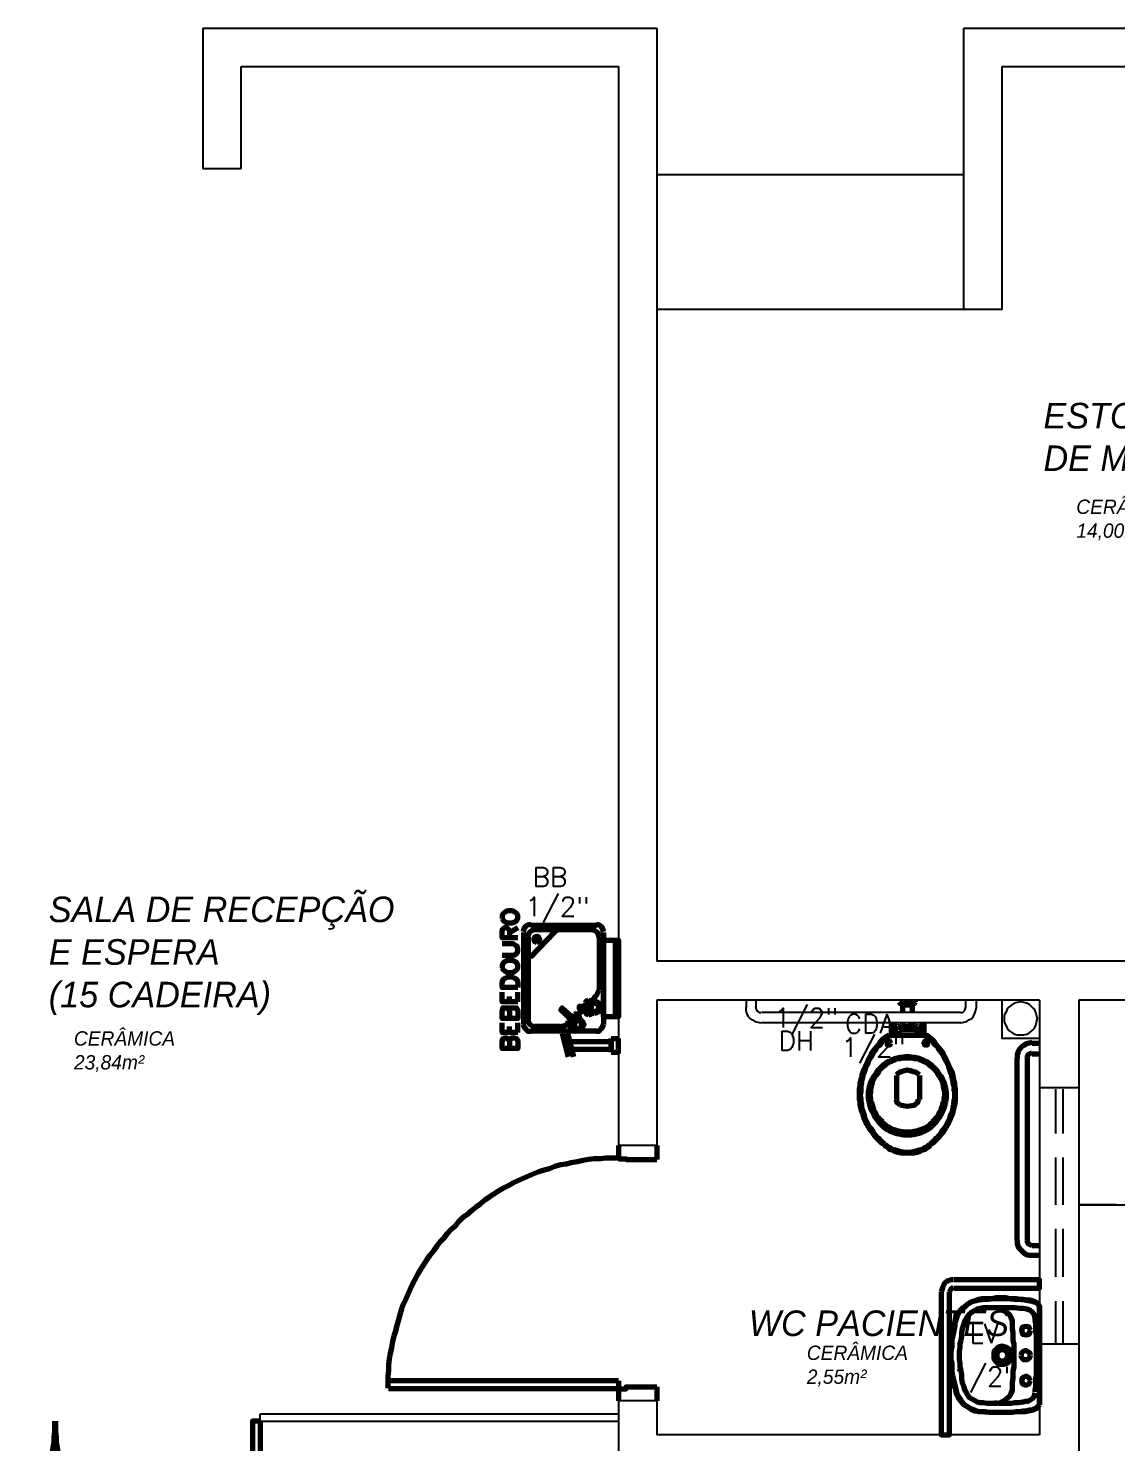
# Model space of a CAD drawing. Header units: millimetres. Extents: x 2273 to 2522, y 1034 to 1187.
# Drawn here: x 2288.58 to 2292.84, y 1111.18 to 1116.72 of the extents above; entities that cross this region are included whole.
import ezdxf

# ---------------------------------------------------------------- set-up
doc = ezdxf.new("R2010")
doc.units = ezdxf.units.MM
doc.linetypes.add('DASHEDX2', pattern=[38.1, 25.4, -12.7])
doc.layers.add('LAYER8', color=8, linetype='Continuous')
doc.layers.add('LAYOUT', color=7, linetype='Continuous', lineweight=100)
doc.layers.add('PAREDES', color=4, linetype='Continuous', lineweight=100)
doc.styles.add('Romans', font='romans.shx')
doc.styles.get("Standard").update_dxf_attribs({"font": 'arial.ttf'})

# ---------------------------------------------------------------- blocks, each defined once
blk = doc.blocks.new('´lo')
at = {"layer": 'PAREDES', "color": 0, "linetype": 'Continuous'}
for points in [[(79.824, 149.3157), (79.8123, 149.3127), (79.8005, 149.3098), (79.7917, 149.3039), (79.7828, 149.298), (79.774, 149.2892), (79.7681, 149.2775), (79.7652, 149.2657), (79.7652, 149.2539)], [(79.824, 149.3127), (79.8534, 149.3127)], [(79.7652, 148.5422), (79.7652, 149.2539)], [(79.824, 149.2745), (79.8152, 149.2716), (79.8093, 149.2686), (79.8064, 149.2627), (79.8034, 149.2539)], [(79.8064, 148.5422), (79.8064, 149.2539)], [(79.824, 149.2716), (79.8534, 149.2716)], [(79.7652, 148.5422), (79.7652, 148.5304), (79.7681, 148.5186), (79.774, 148.5098), (79.7828, 148.501), (79.7917, 148.4922), (79.8005, 148.4863), (79.8123, 148.4833), (79.824, 148.4833)], [(79.8034, 148.5422), (79.8064, 148.5333), (79.8093, 148.5275), (79.8152, 148.5245), (79.824, 148.5216)], [(79.824, 148.5216), (79.8534, 148.5216)], [(79.824, 148.4833), (79.8534, 148.4833)]]:
    blk.add_lwpolyline(points, dxfattribs=at)
blk = doc.blocks.new('fv')
at = {"layer": 'PAREDES', "color": 0, "linetype": 'Continuous'}
for points in [[(77.8623, 149.7775), (77.8505, 149.7745), (77.8417, 149.7686), (77.8358, 149.7598), (77.8328, 149.748)], [(77.8799, 149.7569), (77.8681, 149.7539), (77.8593, 149.748), (77.8534, 149.7392), (77.8505, 149.7275)], [(77.8623, 149.7745), (78.1211, 149.7745)], [(77.8623, 149.651), (77.9564, 149.748)], [(77.8799, 149.7569), (78.1005, 149.7569)], [(77.977, 149.7569), (77.9652, 149.7539), (77.9564, 149.748)], [(78.1299, 149.7275), (78.127, 149.7392), (78.1211, 149.748), (78.1123, 149.7539), (78.1005, 149.7569)], [(78.1475, 149.748), (78.1446, 149.7598), (78.1387, 149.7686), (78.1299, 149.7745), (78.1181, 149.7775)], [(77.8358, 149.3863), (77.8358, 149.7451)], [(77.8534, 149.4069), (77.8534, 149.7275)], [(77.8858, 149.7069), (77.8946, 149.7098), (77.8975, 149.7186), (77.8946, 149.7275), (77.8858, 149.7304), (77.877, 149.7275), (77.874, 149.7186), (77.877, 149.7098), (77.8858, 149.7069)], [(78.1299, 149.7275), (78.1299, 149.5216)], [(78.1475, 149.7451), (78.1475, 149.3863)], [(78.1946, 149.4157), (78.1475, 149.4157), (78.1475, 149.7157), (78.1946, 149.7157), (78.2064, 149.7157), (78.2064, 149.4157), (78.1946, 149.4157), (78.1946, 149.7157)], [(77.8593, 149.6539), (77.8534, 149.6451), (77.8505, 149.6333)], [(78.0887, 149.4804), (78.0799, 149.4775), (78.077, 149.4686)], [(78.077, 149.4686), (78.077, 149.4363)], [(78.1064, 149.4716), (78.0887, 149.4804)], [(78.1123, 149.4304), (78.1211, 149.4333), (78.1299, 149.4363), (78.1328, 149.4451), (78.1358, 149.4539), (78.1328, 149.4627), (78.1299, 149.4686), (78.1211, 149.4745), (78.1123, 149.4745), (78.1034, 149.4745), (78.0975, 149.4686), (78.0917, 149.4627), (78.0917, 149.4539), (78.0917, 149.4451), (78.0975, 149.4363), (78.1034, 149.4333), (78.1123, 149.4304)], [(78.1123, 149.4363), (78.124, 149.4422), (78.1299, 149.4539), (78.124, 149.4657), (78.1123, 149.4686), (78.1005, 149.4657), (78.0975, 149.4539), (78.1005, 149.4422), (78.1123, 149.4363)], [(78.1152, 149.4951), (78.1005, 149.4745)], [(78.1152, 149.4951), (78.1211, 149.501), (78.124, 149.5069), (78.127, 149.5157), (78.1299, 149.5216)], [(78.0181, 149.4069), (77.9799, 149.4422), (77.9858, 149.451), (78.027, 149.4127)], [(78.0328, 149.4216), (78.0093, 149.398)], [(78.0505, 149.4245), (78.0417, 149.4275), (78.0328, 149.4245)], [(78.0475, 149.4245), (78.0711, 149.4451)], [(78.0564, 149.4039), (78.0505, 149.4216)], [(78.077, 149.4451), (78.0534, 149.4451), (78.0534, 149.4569), (78.077, 149.4569)], [(78.077, 149.4363), (78.0799, 149.4275), (78.0887, 149.4245)], [(78.0887, 149.4216), (78.1064, 149.4304)], [(77.8328, 149.3863), (77.8358, 149.3775), (77.8417, 149.3686), (77.8505, 149.3598), (77.8623, 149.3598)], [(77.8505, 149.4069), (77.8534, 149.3951), (77.8593, 149.3863), (77.8681, 149.3804), (77.8799, 149.3775)], [(78.1211, 149.3598), (77.8623, 149.3598)], [(77.977, 149.3775), (77.8799, 149.3775)], [(77.974, 149.3775), (77.9917, 149.3804), (78.0064, 149.3863)], [(78.0093, 149.398), (78.0064, 149.3892), (78.0093, 149.3804)], [(78.0093, 149.3833), (78.027, 149.3745)], [(78.0475, 149.3627), (78.0564, 149.3657), (78.0623, 149.3686), (78.0681, 149.3775), (78.0711, 149.3863), (78.0681, 149.3951), (78.0623, 149.401), (78.0564, 149.4069), (78.0475, 149.4069), (78.0387, 149.4069), (78.0328, 149.401), (78.027, 149.3951), (78.024, 149.3863), (78.027, 149.3775), (78.0328, 149.3686), (78.0387, 149.3657), (78.0475, 149.3627)], [(78.0475, 149.3686), (78.0593, 149.3745), (78.0623, 149.3863), (78.0593, 149.3951), (78.0475, 149.401), (78.0358, 149.3951), (78.0328, 149.3863), (78.0358, 149.3745), (78.0475, 149.3686)], [(78.1181, 149.3598), (78.1299, 149.3598), (78.1387, 149.3686), (78.1446, 149.3775), (78.1475, 149.3863)], [(77.9858, 149.351), (78.0093, 149.2598)], [(77.9946, 149.3186), (78.177, 149.3186), (78.177, 149.2892)], [(78.0064, 149.351), (78.0299, 149.2598)], [(78.177, 149.3304), (78.2064, 149.3304)], [(78.177, 149.2775), (78.2064, 149.2775), (78.2064, 149.3304)], [(78.177, 149.2775), (78.177, 149.3304)], [(78.0005, 149.2892), (78.177, 149.2892)]]:
    blk.add_lwpolyline(points, dxfattribs=at)
blk = doc.blocks.new('TEX')
at = {"layer": 'PAREDES', "color": 0, "linetype": 'Continuous'}
for points in [[(77.7505, 149.801), (77.7534, 149.7951), (77.7593, 149.7892), (77.7652, 149.7863), (77.774, 149.7833), (77.7887, 149.7833), (77.7975, 149.7863), (77.8034, 149.7892), (77.8093, 149.7951), (77.8123, 149.801), (77.8123, 149.8127), (77.8093, 149.8186), (77.8034, 149.8245), (77.7975, 149.8275), (77.7887, 149.8304), (77.774, 149.8304), (77.7652, 149.8275), (77.7593, 149.8245), (77.7534, 149.8186), (77.7505, 149.8127), (77.7505, 149.801)], [(77.8123, 149.7245), (77.7505, 149.7245), (77.7505, 149.751), (77.7534, 149.7598), (77.7534, 149.7598), (77.7593, 149.7657), (77.7681, 149.7657), (77.774, 149.7598), (77.774, 149.7598), (77.7799, 149.751), (77.7799, 149.7245)], [(77.7799, 149.7451), (77.8123, 149.7657)], [(77.7505, 149.6569), (77.7946, 149.6569), (77.8034, 149.6598), (77.8093, 149.6657), (77.8123, 149.6745), (77.8123, 149.6804), (77.8093, 149.6922), (77.8034, 149.6951), (77.7946, 149.701), (77.7505, 149.701)], [(77.7505, 149.6069), (77.7534, 149.601), (77.7593, 149.5951), (77.7652, 149.5922), (77.774, 149.5892), (77.7887, 149.5892), (77.7975, 149.5922), (77.8034, 149.5951), (77.8093, 149.601), (77.8123, 149.6069), (77.8123, 149.6186), (77.8093, 149.6245), (77.8034, 149.6304), (77.7975, 149.6333), (77.7887, 149.6363), (77.774, 149.6363), (77.7652, 149.6333), (77.7593, 149.6304), (77.7534, 149.6245), (77.7505, 149.6186), (77.7505, 149.6069)], [(77.8123, 149.5304), (77.7505, 149.5304), (77.7505, 149.548), (77.7534, 149.5598), (77.7593, 149.5657), (77.7652, 149.5686), (77.774, 149.5716), (77.7887, 149.5716), (77.7975, 149.5686), (77.8034, 149.5657), (77.8093, 149.5598), (77.8123, 149.548), (77.8123, 149.5304)], [(77.8123, 149.4745), (77.7505, 149.4745), (77.7505, 149.5127)], [(77.7799, 149.4745), (77.7799, 149.4951)], [(77.8123, 149.4745), (77.8123, 149.5127)], [(77.7799, 149.4363), (77.7828, 149.4451), (77.7828, 149.451), (77.7887, 149.451), (77.7975, 149.451), (77.8064, 149.451), (77.8093, 149.4451), (77.8123, 149.4363), (77.8123, 149.4098), (77.7505, 149.4098), (77.7505, 149.4363), (77.7534, 149.4451), (77.7534, 149.451), (77.7593, 149.451), (77.7681, 149.451), (77.774, 149.451), (77.774, 149.4451), (77.7799, 149.4363), (77.7799, 149.4098)], [(77.8123, 149.3539), (77.7505, 149.3539), (77.7505, 149.3922)], [(77.7799, 149.3539), (77.7799, 149.3775)], [(77.8123, 149.3539), (77.8123, 149.3922)], [(77.7799, 149.3186), (77.7828, 149.3275), (77.7828, 149.3304), (77.7887, 149.3333), (77.7975, 149.3333), (77.8064, 149.3304), (77.8093, 149.3275), (77.8123, 149.3186), (77.8123, 149.2922), (77.7505, 149.2922), (77.7505, 149.3186), (77.7534, 149.3275), (77.7534, 149.3304), (77.7593, 149.3333), (77.7681, 149.3333), (77.774, 149.3304), (77.774, 149.3275), (77.7799, 149.3186), (77.7799, 149.2922)]]:
    blk.add_lwpolyline(points, dxfattribs=at)
blk = doc.blocks.new('OUI')
at = {"layer": 'PAREDES', "color": 0, "linetype": 'Continuous'}
for points in [[(79.5152, 148.3863), (79.5064, 148.3863), (79.4975, 148.3833), (79.4887, 148.3804), (79.4828, 148.3745), (79.477, 148.3657), (79.474, 148.3569), (79.4711, 148.348), (79.4681, 148.3392)], [(79.5181, 148.3539), (79.8534, 148.3539), (79.8534, 148.3863), (79.5181, 148.3863)], [(79.4681, 148.3392), (79.4681, 147.7804), (79.5005, 147.7804), (79.5005, 148.3392)], [(79.5152, 148.3569), (79.5064, 148.351), (79.5005, 148.3392)], [(79.8534, 147.898), (79.8534, 148.2833), (79.8446, 148.2951), (79.8299, 148.301), (79.7946, 148.3069), (79.7681, 148.3098), (79.7534, 148.3098), (79.724, 148.3127), (79.6917, 148.3127), (79.674, 148.3127), (79.6534, 148.3098), (79.6417, 148.3098), (79.6152, 148.3069), (79.6152, 148.3069), (79.5887, 148.301), (79.5887, 148.301), (79.5681, 148.2892), (79.5564, 148.2775), (79.5387, 148.2598), (79.5299, 148.2422), (79.5211, 148.2186), (79.5211, 148.2069), (79.5152, 148.1745), (79.5093, 148.1539), (79.5064, 148.1186), (79.5064, 148.0892), (79.5064, 148.0569), (79.5123, 148.0098), (79.5211, 147.9745), (79.5299, 147.9392), (79.5446, 147.9157), (79.5623, 147.8951), (79.5828, 147.8833), (79.6064, 147.8745), (79.6152, 147.8716), (79.6593, 147.8686), (79.6799, 147.8686), (79.7034, 147.8686), (79.7358, 147.8686), (79.7681, 147.8716), (79.7975, 147.8716), (79.8299, 147.8775), (79.8446, 147.8863), (79.8534, 147.898)], [(79.6152, 148.3098), (79.6064, 148.3069), (79.5975, 148.3039), (79.5887, 148.301), (79.5828, 148.298), (79.5681, 148.2892), (79.5534, 148.2775), (79.5417, 148.2657), (79.5328, 148.251), (79.5299, 148.2451), (79.527, 148.2363), (79.524, 148.2275), (79.5211, 148.2186)], [(79.8299, 148.3039), (79.8152, 148.3069), (79.8034, 148.3069), (79.7887, 148.3098), (79.774, 148.3098), (79.7623, 148.3127), (79.7475, 148.3127), (79.7358, 148.3127), (79.7211, 148.3157), (79.7093, 148.3157), (79.6946, 148.3157), (79.6828, 148.3157), (79.6681, 148.3127), (79.6564, 148.3127), (79.6417, 148.3127), (79.627, 148.3127), (79.6152, 148.3098)], [(79.6211, 148.2745), (79.6093, 148.2716), (79.5975, 148.2657), (79.5887, 148.2598), (79.577, 148.251), (79.5711, 148.2451), (79.5652, 148.2333), (79.5593, 148.2245), (79.5564, 148.2127)], [(79.677, 148.2775), (79.6623, 148.2775), (79.6475, 148.2775), (79.6328, 148.2775), (79.6211, 148.2745)], [(79.8034, 148.2716), (79.7887, 148.2745), (79.774, 148.2745), (79.7564, 148.2775), (79.7417, 148.2775), (79.727, 148.2775), (79.7093, 148.2775), (79.6946, 148.2775), (79.677, 148.2775)], [(79.724, 148.2627), (79.7123, 148.2686), (79.7005, 148.2745), (79.6887, 148.2775), (79.677, 148.2775)], [(79.7475, 148.2098), (79.7475, 148.2245), (79.7417, 148.2392), (79.7358, 148.251), (79.724, 148.2598)], [(79.8358, 148.2363), (79.8328, 148.248), (79.824, 148.2598), (79.8152, 148.2686), (79.8034, 148.2716)], [(79.8534, 148.2833), (79.8475, 148.2922), (79.8417, 148.298), (79.8358, 148.301), (79.827, 148.3039)], [(79.8534, 148.2833), (79.8534, 148.0892), (79.8534, 147.898)], [(79.5211, 148.2186), (79.5181, 148.2039), (79.5152, 148.1892), (79.5123, 148.1716), (79.5093, 148.1569), (79.5093, 148.1392), (79.5093, 148.1245), (79.5064, 148.1069), (79.5064, 148.0922)], [(79.5564, 148.2127), (79.5505, 148.1951), (79.5475, 148.1804), (79.5475, 148.1657), (79.5446, 148.151), (79.5417, 148.1363), (79.5417, 148.1216), (79.5387, 148.1069), (79.5387, 148.0892)], [(79.7534, 148.0892), (79.7534, 148.1039), (79.7534, 148.1186), (79.7534, 148.1333), (79.7505, 148.151), (79.7505, 148.1657), (79.7505, 148.1804), (79.7475, 148.1951), (79.7475, 148.2098)], [(79.8181, 148.1892), (79.8123, 148.201), (79.8005, 148.2039), (79.7858, 148.201), (79.7828, 148.1892), (79.7858, 148.1745), (79.8005, 148.1716), (79.8123, 148.1745), (79.8181, 148.1892)], [(79.8417, 148.0922), (79.8417, 148.101), (79.8417, 148.1098), (79.8417, 148.1186), (79.8417, 148.1275), (79.8417, 148.1363), (79.8417, 148.1451), (79.8417, 148.1539), (79.8417, 148.1627), (79.8417, 148.1716), (79.8387, 148.1833), (79.8387, 148.1922), (79.8387, 148.201), (79.8387, 148.2098), (79.8387, 148.2186), (79.8358, 148.2275), (79.8358, 148.2363)], [(79.5064, 148.0922), (79.5064, 148.0745), (79.5093, 148.0598), (79.5093, 148.0422), (79.5093, 148.0275), (79.5123, 148.0098), (79.5152, 147.9951), (79.5181, 147.9775), (79.5211, 147.9627)], [(79.5387, 148.0892), (79.5387, 148.0745), (79.5417, 148.0598), (79.5417, 148.0451), (79.5446, 148.0304), (79.5475, 148.0157), (79.5475, 147.998), (79.5505, 147.9833), (79.5564, 147.9686)], [(79.7417, 148.0922), (79.7417, 148.101), (79.7387, 148.1098), (79.7328, 148.1157), (79.724, 148.1216), (79.7152, 148.1245), (79.7064, 148.1275), (79.6975, 148.1245), (79.6887, 148.1216), (79.6828, 148.1157), (79.677, 148.1098), (79.674, 148.101), (79.674, 148.0922)], [(79.674, 148.0922), (79.674, 148.0833), (79.677, 148.0745), (79.6828, 148.0657), (79.6887, 148.0598), (79.6975, 148.0569), (79.7064, 148.0569), (79.7152, 148.0569), (79.724, 148.0598), (79.7328, 148.0657), (79.7387, 148.0745), (79.7417, 148.0833), (79.7417, 148.0922)], [(79.7299, 148.0922), (79.727, 148.101), (79.724, 148.1069), (79.7152, 148.1127), (79.7064, 148.1127), (79.6975, 148.1127), (79.6917, 148.1069), (79.6858, 148.101), (79.6858, 148.0922)], [(79.6858, 148.0922), (79.6858, 148.0833), (79.6917, 148.0745), (79.6975, 148.0716), (79.7064, 148.0686), (79.7152, 148.0716), (79.724, 148.0745), (79.727, 148.0833), (79.7299, 148.0922)], [(79.7475, 147.9716), (79.7475, 147.9863), (79.7505, 148.001), (79.7505, 148.0157), (79.7505, 148.0304), (79.7534, 148.0451), (79.7534, 148.0598), (79.7534, 148.0775), (79.7534, 148.0922)], [(79.8181, 148.0922), (79.8152, 148.101), (79.8064, 148.1069), (79.7975, 148.1098), (79.7887, 148.1069), (79.7828, 148.101), (79.7799, 148.0922)], [(79.7799, 148.0922), (79.7828, 148.0833), (79.7887, 148.0745), (79.7975, 148.0745), (79.8064, 148.0745), (79.8152, 148.0833), (79.8181, 148.0922)], [(79.8358, 147.948), (79.8358, 147.9569), (79.8387, 147.9657), (79.8387, 147.9745), (79.8387, 147.9833), (79.8387, 147.9922), (79.8387, 148.001), (79.8417, 148.0098), (79.8417, 148.0186), (79.8417, 148.0275), (79.8417, 148.0363), (79.8417, 148.0451), (79.8417, 148.0539), (79.8417, 148.0657), (79.8417, 148.0745), (79.8417, 148.0833), (79.8417, 148.0922)], [(79.8181, 147.9922), (79.8123, 148.0039), (79.8005, 148.0098), (79.7858, 148.0039), (79.7828, 147.9922), (79.7858, 147.9804), (79.8005, 147.9745), (79.8123, 147.9804), (79.8181, 147.9922)], [(79.5211, 147.9598), (79.524, 147.9539), (79.527, 147.9451), (79.5299, 147.9363), (79.5328, 147.9275), (79.5417, 147.9157), (79.5534, 147.901), (79.5681, 147.8922), (79.5828, 147.8833), (79.5887, 147.8775), (79.5975, 147.8745), (79.6064, 147.8745), (79.6152, 147.8716)], [(79.5564, 147.9686), (79.5593, 147.9569), (79.5652, 147.948), (79.5711, 147.9363), (79.577, 147.9275), (79.5887, 147.9216), (79.5975, 147.9157), (79.6093, 147.9098), (79.6211, 147.9069)], [(79.674, 147.9039), (79.6887, 147.9039), (79.7005, 147.9069), (79.7123, 147.9127), (79.724, 147.9216)], [(79.724, 147.9216), (79.7358, 147.9304), (79.7417, 147.9422), (79.7475, 147.9569), (79.7475, 147.9716)], [(79.8034, 147.9098), (79.8152, 147.9157), (79.824, 147.9216), (79.8328, 147.9333), (79.8358, 147.9451)], [(79.6152, 147.8716), (79.627, 147.8716), (79.6417, 147.8716), (79.6564, 147.8686), (79.6681, 147.8686), (79.6828, 147.8686), (79.6946, 147.8686), (79.7093, 147.8686), (79.7211, 147.8686), (79.7358, 147.8686), (79.7475, 147.8686), (79.7623, 147.8716), (79.774, 147.8716), (79.7887, 147.8745), (79.8034, 147.8745), (79.8152, 147.8775), (79.8299, 147.8775)], [(79.6181, 147.9069), (79.6328, 147.9069), (79.6475, 147.9039), (79.6623, 147.9039), (79.677, 147.9039)], [(79.677, 147.9069), (79.6946, 147.9039), (79.7093, 147.9039), (79.724, 147.9039), (79.7417, 147.9039), (79.7564, 147.9069), (79.7711, 147.9069), (79.7887, 147.9098), (79.8034, 147.9127)], [(79.827, 147.8804), (79.8358, 147.8833), (79.8417, 147.8863), (79.8475, 147.8922), (79.8534, 147.898)]]:
    blk.add_lwpolyline(points, dxfattribs=at)
blk = doc.blocks.new('PROT')
at = {"layer": 'PAREDES', "color": 0, "linetype": 'Continuous'}
for points in [[(75.2005, 147.0333), (75.2211, 147.0333), (75.2417, 147.0333), (75.2623, 147.0363), (75.2828, 147.0392), (75.3034, 147.0392), (75.324, 147.0422), (75.3417, 147.0451), (75.3623, 147.051), (75.3828, 147.0539), (75.4005, 147.0598), (75.4211, 147.0627), (75.4387, 147.0686), (75.4564, 147.0745), (75.477, 147.0833), (75.4946, 147.0892), (75.5123, 147.0951), (75.5299, 147.1039), (75.5475, 147.1127), (75.5652, 147.1216), (75.5828, 147.1304), (75.6005, 147.1392), (75.6152, 147.148), (75.6328, 147.1598), (75.6475, 147.1716), (75.6652, 147.1804), (75.6799, 147.1922), (75.6946, 147.2039), (75.7093, 147.2157), (75.724, 147.2275), (75.7387, 147.2422), (75.7534, 147.2539), (75.7652, 147.2686), (75.7799, 147.2804), (75.7917, 147.2951), (75.8064, 147.3098), (75.8181, 147.3245), (75.8299, 147.3392), (75.8417, 147.3539), (75.8534, 147.3716), (75.8652, 147.3863), (75.874, 147.401), (75.8858, 147.4186), (75.8946, 147.4363), (75.9034, 147.451), (75.9123, 147.4686), (75.9211, 147.4863), (75.9299, 147.5039), (75.9387, 147.5216), (75.9446, 147.5392), (75.9534, 147.5569), (75.9593, 147.5775), (75.9652, 147.5951), (75.9711, 147.6157), (75.977, 147.6333), (75.9799, 147.6539), (75.9858, 147.6716), (75.9887, 147.6922), (75.9917, 147.7127), (75.9946, 147.7304), (75.9975, 147.751), (75.9975, 147.7716), (76.0005, 147.7922), (76.0005, 147.8127), (76.0005, 147.8333)], [(75.2034, 147.0304), (75.2034, 147.8333), (75.2328, 147.8333), (75.2328, 147.0304)], [(76.0034, 147.8333), (76.0034, 147.8127), (76.0034, 147.7922), (76.0064, 147.7716), (76.0064, 147.751), (76.0093, 147.7304), (76.0123, 147.7127), (76.0152, 147.6922), (76.0181, 147.6716), (76.024, 147.6539), (76.027, 147.6333), (76.0328, 147.6157), (76.0387, 147.5951), (76.0446, 147.5775), (76.0505, 147.5569), (76.0593, 147.5392), (76.0652, 147.5216), (76.074, 147.5039), (76.0828, 147.4863), (76.0917, 147.4686), (76.1005, 147.451), (76.1093, 147.4363), (76.1181, 147.4186), (76.1299, 147.401), (76.1387, 147.3863), (76.1505, 147.3716), (76.1623, 147.3539), (76.174, 147.3392), (76.1858, 147.3245), (76.1975, 147.3098), (76.2093, 147.2951), (76.224, 147.2804), (76.2358, 147.2686), (76.2505, 147.2539), (76.2652, 147.2422), (76.2799, 147.2275), (76.2946, 147.2157), (76.3093, 147.2039), (76.324, 147.1922), (76.3387, 147.1804), (76.3564, 147.1716), (76.3711, 147.1598), (76.3887, 147.148), (76.4034, 147.1392), (76.4211, 147.1304), (76.4387, 147.1216), (76.4564, 147.1127), (76.474, 147.1039), (76.4917, 147.0951), (76.5093, 147.0892), (76.527, 147.0833), (76.5446, 147.0745), (76.5652, 147.0686), (76.5828, 147.0627), (76.6034, 147.0598), (76.6211, 147.0539), (76.6417, 147.051), (76.6593, 147.0451), (76.6799, 147.0422), (76.7005, 147.0392), (76.7211, 147.0392), (76.7417, 147.0363), (76.7623, 147.0333), (76.7828, 147.0333), (76.8034, 147.0333)], [(76.8034, 147.8333), (76.774, 147.8333), (76.774, 147.0304)], [(76.8034, 147.8333), (76.8034, 147.0304)]]:
    blk.add_lwpolyline(points, dxfattribs=at)
blk = doc.blocks.new('JKY')
at = {"layer": 'LAYOUT', "linetype": 'ByBlock'}
for p, q in [((78.2064, 148.9127), (78.2064, 148.8598)), ((78.3564, 148.9127), (78.3564, 148.8569)), ((78.2064, 147.9598), (78.2064, 147.9127)), ((78.3564, 147.9686), (78.3564, 147.9127))]:
    blk.add_line(p, q, dxfattribs=at)
at = {"layer": 'PAREDES', "color": 0, "linetype": 'Continuous'}
for points in [[(78.2064, 148.8627), (78.1799, 148.8627), (78.1564, 148.8627), (78.1358, 148.8598), (78.1123, 148.8598), (78.0887, 148.8569), (78.0681, 148.8539), (78.0446, 148.848), (78.0211, 148.8451), (78.0005, 148.8392), (77.9799, 148.8363), (77.9564, 148.8304), (77.9358, 148.8216), (77.9152, 148.8157), (77.8946, 148.8098), (77.874, 148.801), (77.8534, 148.7922), (77.8328, 148.7833), (77.8123, 148.7745), (77.7946, 148.7657), (77.774, 148.7539), (77.7564, 148.7451), (77.7358, 148.7333), (77.7181, 148.7216), (77.7005, 148.7098), (77.6828, 148.698), (77.6652, 148.6833), (77.6475, 148.6716), (77.6299, 148.6569), (77.6152, 148.6422), (77.5975, 148.6304), (77.5828, 148.6157), (77.5681, 148.598), (77.5505, 148.5833), (77.5358, 148.5686), (77.524, 148.551), (77.5093, 148.5363), (77.4946, 148.5186), (77.4828, 148.501), (77.4681, 148.4833), (77.4564, 148.4657), (77.4446, 148.448), (77.4328, 148.4304), (77.4211, 148.4098), (77.4123, 148.3922), (77.4005, 148.3716), (77.3917, 148.3539), (77.3828, 148.3333), (77.374, 148.3127), (77.3652, 148.2922), (77.3564, 148.2716), (77.3505, 148.251), (77.3446, 148.2304), (77.3387, 148.2098), (77.3328, 148.1863), (77.327, 148.1657), (77.3211, 148.1451), (77.3181, 148.1216), (77.3123, 148.098), (77.3093, 148.0775), (77.3064, 148.0539), (77.3064, 148.0304), (77.3034, 148.0098), (77.3034, 147.9863), (77.3034, 147.9627)], [(78.2064, 148.8598), (78.2358, 148.8598), (78.2358, 148.8569), (78.3564, 148.8569)], [(78.2064, 147.9922), (77.3064, 147.9922)], [(78.2064, 147.9922), (78.2064, 147.9598), (78.2358, 147.9598), (78.2358, 147.9686), (78.3564, 147.9686)], [(78.2064, 147.9598), (77.3064, 147.9598)]]:
    blk.add_lwpolyline(points, dxfattribs=at)
blk = doc.blocks.new('UY')
at = {"layer": 'PAREDES', "color": 0, "linetype": 'Continuous'}
for points in [[(154.9128, 262.7892), (154.9157, 262.7833), (154.9245, 262.7803)], [(154.9157, 262.7892), (154.9775, 262.7892)], [(154.9245, 262.7774), (154.9687, 262.7774)], [(154.9275, 262.748), (154.9275, 262.7774)], [(154.9657, 262.748), (154.9657, 262.7774)], [(154.9687, 262.7803), (154.9745, 262.7833), (154.9775, 262.7892)], [(154.9775, 262.7892), (154.9775, 262.795)], [(154.8716, 262.6568), (154.8775, 262.6568), (154.8834, 262.6568), (154.8834, 262.7068)], [(154.8951, 262.7068), (154.8922, 262.7009)], [(154.8951, 262.6568), (154.8951, 262.7009)], [(154.9157, 262.695), (154.9098, 262.6921)], [(154.9098, 262.6921), (154.9098, 262.6892)], [(154.9157, 262.6921), (154.9481, 262.6921)], [(154.9275, 262.6921), (154.9275, 262.7068)], [(154.9775, 262.6921), (154.9481, 262.6921)], [(154.9657, 262.6921), (154.9657, 262.7068)], [(154.9834, 262.6921), (154.9775, 262.695)], [(154.9804, 262.6892), (154.9804, 262.6921)], [(154.9981, 262.7009), (154.9981, 262.6568)], [(155.0098, 262.7068), (155.0098, 262.6568), (155.0157, 262.6568), (155.0216, 262.6568)], [(154.8628, 262.6539), (154.8569, 262.648), (154.8481, 262.6421), (154.8422, 262.6362), (154.8363, 262.6274), (154.8304, 262.6215), (154.8245, 262.6127), (154.8187, 262.6068), (154.8128, 262.598)], [(154.8716, 262.6568), (154.8628, 262.648), (154.8569, 262.6421), (154.8481, 262.6362), (154.8422, 262.6274), (154.8363, 262.6186), (154.8275, 262.6127), (154.8216, 262.6039), (154.8157, 262.595)], [(154.8716, 262.6568), (154.8628, 262.6539)], [(154.8804, 262.6274), (154.8775, 262.6333), (154.8716, 262.6362), (154.8657, 262.6333), (154.8657, 262.6274), (154.8657, 262.6215), (154.8716, 262.6215), (154.8775, 262.6215), (154.8804, 262.6274)], [(154.8745, 262.6597), (154.8716, 262.6568)], [(155.0098, 262.6568), (154.9481, 262.6568), (154.8834, 262.6568)], [(154.904, 262.6597), (154.9069, 262.6597), (154.9098, 262.6656)], [(154.9069, 262.6892), (154.9069, 262.6803)], [(154.9098, 262.6774), (154.9069, 262.6803)], [(154.9128, 262.6803), (154.9481, 262.6803), (154.9804, 262.6803)], [(154.9128, 262.6656), (154.9128, 262.6744)], [(154.9834, 262.6803), (154.9804, 262.6774)], [(154.9804, 262.6656), (154.9834, 262.6597), (154.9893, 262.6597)], [(154.9834, 262.6803), (154.9834, 262.6892)], [(154.9834, 262.6656), (154.9834, 262.6744)], [(155.0245, 262.6274), (155.0245, 262.6333), (155.0187, 262.6362), (155.0128, 262.6333), (155.0098, 262.6274), (155.0128, 262.6215), (155.0187, 262.6215), (155.0245, 262.6215), (155.0245, 262.6274)], [(155.0216, 262.6568), (155.0157, 262.6597)], [(155.0745, 262.595), (155.0687, 262.6039), (155.0628, 262.6127), (155.0569, 262.6186), (155.0481, 262.6274), (155.0422, 262.6362), (155.0334, 262.6421), (155.0275, 262.648), (155.0187, 262.6568)], [(155.0275, 262.6539), (155.0216, 262.6568)], [(155.0775, 262.598), (155.0716, 262.6068), (155.0657, 262.6127), (155.0598, 262.6215), (155.054, 262.6274), (155.0481, 262.6362), (155.0422, 262.6421), (155.0334, 262.648), (155.0275, 262.6539)], [(154.8157, 262.595), (154.8098, 262.5892), (154.8069, 262.5803), (154.801, 262.5715), (154.7951, 262.5627), (154.7922, 262.5539), (154.7893, 262.545), (154.7834, 262.5362), (154.7804, 262.5274), (154.7775, 262.5186), (154.7745, 262.5097), (154.7716, 262.5009), (154.7687, 262.4892), (154.7657, 262.4803), (154.7657, 262.4715), (154.7628, 262.4627), (154.7628, 262.4509)], [(154.8128, 262.598), (154.804, 262.5862), (154.7981, 262.5744), (154.7922, 262.5627), (154.7863, 262.5509), (154.7804, 262.5362), (154.7745, 262.5244), (154.7716, 262.5127), (154.7657, 262.498)], [(155.1304, 262.4509), (155.1275, 262.4627), (155.1245, 262.4715), (155.1245, 262.4803), (155.1216, 262.4892), (155.1187, 262.5009), (155.1157, 262.5097), (155.1128, 262.5186), (155.1098, 262.5274), (155.1069, 262.5362), (155.104, 262.545), (155.0981, 262.5539), (155.0951, 262.5627), (155.0893, 262.5715), (155.0863, 262.5803), (155.0804, 262.5892), (155.0745, 262.595)], [(155.1245, 262.498), (155.1216, 262.5127), (155.1157, 262.5244), (155.1098, 262.5362), (155.104, 262.5509), (155.0981, 262.5627), (155.0922, 262.5744), (155.0863, 262.5862), (155.0775, 262.598)], [(154.9451, 262.5744), (154.9363, 262.5744), (154.9245, 262.5715), (154.9157, 262.5715), (154.9069, 262.5686), (154.8951, 262.5656), (154.8863, 262.5627), (154.8775, 262.5568), (154.8687, 262.5539), (154.8598, 262.548), (154.851, 262.5421), (154.8451, 262.5362), (154.8363, 262.5274), (154.8304, 262.5215), (154.8245, 262.5127), (154.8187, 262.5039), (154.8128, 262.495)], [(154.9451, 262.5686), (154.9363, 262.5686), (154.9245, 262.5686), (154.9157, 262.5656), (154.9069, 262.5656), (154.8981, 262.5627), (154.8893, 262.5597), (154.8804, 262.5539), (154.8716, 262.5509), (154.8628, 262.545), (154.8569, 262.5392), (154.8481, 262.5333), (154.8422, 262.5274), (154.8363, 262.5215), (154.8304, 262.5127), (154.8245, 262.5039), (154.8187, 262.498)], [(155.0775, 262.495), (155.0716, 262.5039), (155.0657, 262.5127), (155.0598, 262.5215), (155.054, 262.5274), (155.0451, 262.5362), (155.0393, 262.5421), (155.0304, 262.548), (155.0216, 262.5539), (155.0128, 262.5568), (155.004, 262.5627), (154.9951, 262.5656), (154.9863, 262.5686), (154.9745, 262.5715), (154.9657, 262.5715), (154.954, 262.5744), (154.9451, 262.5744)], [(155.0716, 262.498), (155.0657, 262.5039), (155.0628, 262.5127), (155.054, 262.5215), (155.0481, 262.5274), (155.0422, 262.5333), (155.0334, 262.5392), (155.0275, 262.545), (155.0187, 262.5509), (155.0098, 262.5539), (155.001, 262.5597), (154.9922, 262.5627), (154.9834, 262.5656), (154.9745, 262.5656), (154.9657, 262.5686), (154.9569, 262.5686), (154.9451, 262.5686)], [(154.7687, 262.498), (154.7628, 262.4833), (154.7598, 262.4715), (154.7598, 262.4597), (154.7569, 262.448), (154.7569, 262.4362), (154.7569, 262.4215), (154.7569, 262.4097), (154.7598, 262.398)], [(154.8128, 262.498), (154.8069, 262.4862), (154.801, 262.4744), (154.7981, 262.4627), (154.7951, 262.4509), (154.7922, 262.4362), (154.7922, 262.4244), (154.7922, 262.4127), (154.7951, 262.398)], [(154.8187, 262.498), (154.8128, 262.4862), (154.8069, 262.4744), (154.804, 262.4597), (154.801, 262.448), (154.801, 262.4362), (154.7981, 262.4215), (154.801, 262.4097), (154.801, 262.398)], [(154.9922, 262.5039), (154.9804, 262.5127), (154.9687, 262.5156), (154.9569, 262.5186), (154.9451, 262.5215), (154.9334, 262.5186), (154.9216, 262.5156), (154.9128, 262.5127), (154.901, 262.5039)], [(154.904, 262.4068), (154.904, 262.5009)], [(154.9922, 262.5009), (154.9922, 262.4068)], [(155.0893, 262.398), (155.0893, 262.4097), (155.0922, 262.4215), (155.0922, 262.4362), (155.0893, 262.448), (155.0863, 262.4597), (155.0834, 262.4744), (155.0775, 262.4862), (155.0716, 262.498)], [(155.0951, 262.398), (155.0981, 262.4127), (155.0981, 262.4244), (155.0981, 262.4362), (155.0951, 262.4509), (155.0922, 262.4627), (155.0893, 262.4744), (155.0834, 262.4862), (155.0775, 262.498)], [(155.1334, 262.398), (155.1334, 262.4097), (155.1334, 262.4215), (155.1334, 262.4362), (155.1334, 262.448), (155.1304, 262.4597), (155.1304, 262.4715), (155.1275, 262.4833), (155.1245, 262.498)], [(154.7628, 262.4509), (154.7628, 262.4362), (154.7598, 262.4244), (154.7628, 262.4097), (154.7628, 262.398)], [(155.1275, 262.398), (155.1304, 262.4097), (155.1304, 262.4244), (155.1304, 262.4362), (155.1275, 262.4509)], [(154.7598, 262.398), (154.7598, 262.3862), (154.7628, 262.3715), (154.7657, 262.3597), (154.7716, 262.348), (154.7745, 262.3333), (154.7804, 262.3215), (154.7863, 262.3097), (154.7922, 262.298)], [(154.7628, 262.398), (154.7657, 262.3862), (154.7657, 262.3744), (154.7716, 262.3597), (154.7745, 262.348), (154.7775, 262.3362), (154.7834, 262.3244), (154.7893, 262.3127), (154.7951, 262.3009)], [(154.7951, 262.398), (154.7981, 262.3833), (154.801, 262.3715), (154.8069, 262.3597), (154.8128, 262.348), (154.8187, 262.3362), (154.8275, 262.3274), (154.8363, 262.3156), (154.8451, 262.3068)], [(154.804, 262.398), (154.8069, 262.3862), (154.8098, 262.3774), (154.8128, 262.3656), (154.8187, 262.3568), (154.8245, 262.345), (154.8304, 262.3362), (154.8393, 262.3274), (154.8481, 262.3215)], [(154.901, 262.4068), (154.904, 262.395), (154.9157, 262.3862)], [(154.9157, 262.3862), (154.9304, 262.3833), (154.9451, 262.3803), (154.9628, 262.3833), (154.9775, 262.3862)], [(154.9745, 262.3862), (154.9863, 262.395), (154.9893, 262.4068)], [(155.0451, 262.3068), (155.054, 262.3156), (155.0628, 262.3274), (155.0716, 262.3362), (155.0775, 262.348), (155.0834, 262.3597), (155.0893, 262.3715), (155.0922, 262.3833), (155.0951, 262.398)], [(155.0451, 262.3215), (155.051, 262.3274), (155.0598, 262.3362), (155.0657, 262.345), (155.0716, 262.3568), (155.0775, 262.3656), (155.0804, 262.3774), (155.0834, 262.3862), (155.0863, 262.398)], [(155.0951, 262.3009), (155.101, 262.3127), (155.1069, 262.3244), (155.1128, 262.3362), (155.1157, 262.348), (155.1216, 262.3597), (155.1245, 262.3744), (155.1275, 262.3862), (155.1275, 262.398)], [(155.0981, 262.298), (155.104, 262.3097), (155.1098, 262.3215), (155.1157, 262.3333), (155.1216, 262.348), (155.1245, 262.3597), (155.1275, 262.3715), (155.1304, 262.3862), (155.1334, 262.398)], [(154.8451, 262.3186), (154.8569, 262.3097), (154.8687, 262.3009), (154.8804, 262.295), (154.8922, 262.2892), (154.904, 262.2862), (154.9187, 262.2833), (154.9334, 262.2803), (154.9451, 262.2803)], [(154.8451, 262.3068), (154.854, 262.298), (154.8657, 262.2892), (154.8775, 262.2833), (154.8922, 262.2774), (154.904, 262.2744), (154.9187, 262.2715), (154.9304, 262.2686), (154.9451, 262.2686)], [(154.9451, 262.2803), (154.9598, 262.2803), (154.9716, 262.2833), (154.9863, 262.2862), (154.9981, 262.2892), (155.0128, 262.295), (155.0245, 262.3009), (155.0334, 262.3097), (155.0451, 262.3186)], [(154.9451, 262.2686), (154.9598, 262.2686), (154.9745, 262.2715), (154.9863, 262.2744), (155.001, 262.2774), (155.0128, 262.2833), (155.0245, 262.2892), (155.0363, 262.298), (155.0451, 262.3068)], [(154.7922, 262.298), (154.7981, 262.2892), (154.8069, 262.2803), (154.8128, 262.2715), (154.8216, 262.2597), (154.8275, 262.2539), (154.8363, 262.245), (154.8451, 262.2362), (154.854, 262.2303)], [(154.7951, 262.3009), (154.804, 262.2921), (154.8098, 262.2833), (154.8157, 262.2715), (154.8245, 262.2627), (154.8304, 262.2568), (154.8393, 262.248), (154.8481, 262.2392), (154.8569, 262.2333)], [(155.0334, 262.2333), (155.0422, 262.2392), (155.051, 262.248), (155.0598, 262.2568), (155.0657, 262.2627), (155.0745, 262.2715), (155.0804, 262.2833), (155.0893, 262.2921), (155.0951, 262.3009)], [(155.0363, 262.2303), (155.0451, 262.2362), (155.054, 262.245), (155.0628, 262.2539), (155.0687, 262.2597), (155.0775, 262.2715), (155.0863, 262.2803), (155.0922, 262.2892), (155.0981, 262.298)], [(154.854, 262.2274), (154.8657, 262.2215), (154.8745, 262.2127), (154.8863, 262.2097), (154.8981, 262.2039), (154.9098, 262.2009), (154.9216, 262.198), (154.9334, 262.198), (154.9451, 262.198)], [(154.8569, 262.2303), (154.8657, 262.2244), (154.8775, 262.2186), (154.8863, 262.2127), (154.8981, 262.2097), (154.9098, 262.2068), (154.9216, 262.2039), (154.9334, 262.2009), (154.9451, 262.2009)], [(154.9451, 262.2009), (154.9569, 262.2009), (154.9687, 262.2039), (154.9804, 262.2068), (154.9922, 262.2097), (155.004, 262.2127), (155.0128, 262.2186), (155.0245, 262.2244), (155.0334, 262.2303)], [(154.9451, 262.198), (154.9569, 262.198), (154.9716, 262.198), (154.9834, 262.2009), (154.9922, 262.2039), (155.004, 262.2097), (155.0157, 262.2127), (155.0275, 262.2215), (155.0363, 262.2274)], [(154.9481, 262.2009), (154.9481, 262.2009)]]:
    blk.add_lwpolyline(points, dxfattribs=at)

msp = doc.modelspace()

# ---------------------------------------------------------------- linework, layer by layer
at = {"layer": 'LAYER8', "linetype": 'Continuous'}
for p, q in [((2292.6931, 1112.5723), (2292.5402, 1112.5723)), ((2292.6931, 1111.5697), (2292.5402, 1111.5697))]:
    msp.add_line(p, q, dxfattribs=at)
at = {"layer": 'LAYER8', "linetype": 'DASHEDX2'}
msp.add_line((2292.6931, 1112.1148), (2298.1461, 1112.1148), dxfattribs=at)
at = {"layer": 'LAYER8', "linetype": 'Continuous'}
for points in [[(2289.2666, 1116.7177), (2291.0431, 1116.7177)], [(2289.2666, 1116.7177), (2289.2666, 1116.1677)], [(2291.0431, 1116.7177), (2291.0431, 1113.0677)], [(2292.2431, 1116.7177), (2293.9931, 1116.7177)], [(2292.2431, 1115.6177), (2292.2431, 1116.7177)], [(2289.4166, 1116.1677), (2289.4166, 1116.5677)], [(2289.4166, 1116.5677), (2290.8931, 1116.5677)], [(2290.8931, 1116.5677), (2290.8931, 1112.3471)], [(2292.3931, 1116.5677), (2293.9931, 1116.5677)], [(2292.3931, 1115.6177), (2292.3931, 1116.5677)], [(2289.4166, 1116.1677), (2289.2666, 1116.1677)], [(2292.3931, 1115.6177), (2292.2431, 1115.6177)], [(2295.0461, 1113.0677), (2291.0431, 1113.0677)], [(2291.0431, 1112.9148), (2291.0431, 1112.3471)], [(2292.5402, 1112.9148), (2291.0431, 1112.9148)], [(2292.5402, 1112.9148), (2292.5402, 1111.2148)], [(2298.1461, 1112.9148), (2292.6931, 1112.9148)], [(2292.6931, 1112.9148), (2292.6931, 1111.0648)], [(2291.0431, 1112.3471), (2290.8931, 1112.3471)], [(2290.8931, 1111.3471), (2290.8931, 1111.0648)], [(2291.0431, 1111.3471), (2290.8931, 1111.3471)], [(2291.0431, 1111.3471), (2291.0431, 1111.2148)], [(2289.4902, 1111.2971), (2290.8931, 1111.2971)], [(2289.4902, 1111.2677), (2289.4902, 1111.2971)], [(2289.4902, 1111.2677), (2290.8931, 1111.2677)], [(2292.5402, 1111.2148), (2291.0431, 1111.2148)]]:
    msp.add_lwpolyline(points, dxfattribs=at)
at = {"layer": 'LAYER8', "color": 0, "linetype": 'Continuous'}
for points in [[(2292.2431, 1116.1442), (2291.0431, 1116.1442)], [(2292.2431, 1116.1442), (2291.0431, 1116.1442)], [(2292.2431, 1115.6177), (2291.0431, 1115.6177)], [(2292.2431, 1115.6177), (2291.0431, 1115.6177)], [(2291.3931, 1112.8854), (2291.3931, 1112.9148)], [(2291.4313, 1112.8854), (2291.4313, 1112.9148)], [(2292.2519, 1112.8854), (2292.2519, 1112.9148)], [(2292.2931, 1112.8854), (2292.2931, 1112.9148)], [(2292.5402, 1112.7648), (2292.3931, 1112.7648), (2292.3931, 1112.9148)], [(2292.4666, 1112.9089), (2292.4519, 1112.906), (2292.4402, 1112.903), (2292.4313, 1112.8971), (2292.4196, 1112.8883), (2292.4137, 1112.8795), (2292.4078, 1112.8677), (2292.4019, 1112.856), (2292.4019, 1112.8442), (2292.4019, 1112.8295), (2292.4078, 1112.8177), (2292.4137, 1112.806), (2292.4196, 1112.7971), (2292.4313, 1112.7883), (2292.4402, 1112.7824), (2292.4519, 1112.7795), (2292.4666, 1112.7795), (2292.4784, 1112.7795), (2292.4902, 1112.7824), (2292.5019, 1112.7883), (2292.5108, 1112.7971), (2292.5196, 1112.806), (2292.5255, 1112.8177), (2292.5284, 1112.8295), (2292.5313, 1112.8442), (2292.5284, 1112.856), (2292.5255, 1112.8677), (2292.5196, 1112.8795), (2292.5108, 1112.8883), (2292.5019, 1112.8971), (2292.4902, 1112.903), (2292.4784, 1112.906), (2292.4666, 1112.9089)], [(2291.3902, 1112.8883), (2291.3902, 1112.8765), (2291.3931, 1112.8648), (2291.399, 1112.853), (2291.4078, 1112.8442), (2291.4166, 1112.8383), (2291.4255, 1112.8324), (2291.4372, 1112.8295), (2291.449, 1112.8265)], [(2291.4284, 1112.8883), (2291.4313, 1112.8795), (2291.4343, 1112.8736), (2291.4431, 1112.8677), (2291.449, 1112.8677)], [(2292.2313, 1112.8677), (2291.4519, 1112.8677)], [(2292.2313, 1112.8677), (2292.2402, 1112.8677), (2292.2461, 1112.8736), (2292.249, 1112.8795), (2292.2519, 1112.8883)], [(2292.2313, 1112.8265), (2292.2431, 1112.8295), (2292.2549, 1112.8324), (2292.2637, 1112.8383), (2292.2755, 1112.8442), (2292.2813, 1112.853), (2292.2872, 1112.8648), (2292.2902, 1112.8765), (2292.2931, 1112.8883)], [(2292.2313, 1112.8265), (2291.4519, 1112.8265)], [(2292.0755, 1112.8207), (2292.0725, 1112.8265)], [(2292.6019, 1112.5677), (2292.6019, 1112.3942)], [(2292.6313, 1112.5677), (2292.6313, 1112.3942)], [(2292.6019, 1112.3001), (2292.6019, 1112.1148)], [(2292.6313, 1112.3001), (2292.6313, 1112.1148)], [(2292.8402, 1112.1148), (2292.6931, 1112.1148)], [(2292.6019, 1112.0207), (2292.6019, 1111.8324)], [(2292.6313, 1112.0207), (2292.6313, 1111.8324)], [(2292.6019, 1111.7383), (2292.6019, 1111.5697)], [(2292.6313, 1111.7383), (2292.6313, 1111.5697)]]:
    msp.add_lwpolyline(points, dxfattribs=at)

# ---------------------------------------------------------------- block references
at = {"layer": 'LAYER8', "linetype": 'ByBlock'}
for name, p in [('TEX', (2212.6867, 963.4344)), ('fv', (2212.6867, 963.4344)), ('UY', (2137.0774, 850.1197)), ('´lo', (2212.6867, 963.4344)), ('JKY', (2212.6867, 963.4344)), ('OUI', (2212.6867, 963.4344)), ('PROT', (2212.6867, 963.4344))]:
    msp.add_blockref(name, p, dxfattribs=at)

# ---------------------------------------------------------------- texts
at = {"color": 3, "style": 'Romans'}
for s, p in [('BB', (2290.5568, 1113.3596)), ('1/2"', (2290.5276, 1113.2439)), ('1/2"', (2291.5015, 1112.8088)), ('CDA', (2291.7785, 1112.7856)), ('DH', (2291.5188, 1112.7188)), ('1/2"', (2291.7651, 1112.6935)), ('LV', (2292.2663, 1111.5737)), ('1/2"', (2292.1992, 1111.4057))]:
    msp.add_text(s, height=0.075, dxfattribs=at).set_placement(p)
at = {"layer": 'LAYER8', "color": 0, "linetype": 'Continuous', "width": 1.591519, "attachment_point": 1}
for s, insert, char_height in [('{\\fHarlow Solid Italic|b0|i0|c0|p82;ESTOCAGEM/DISPENSAÇÃO\\PDE MEDICAMENTOS}', (2292.5551, 1115.2523), 0.1), ('{\\fHarlow Solid Italic|b0|i0|c0|p82;CERÂMICA\\P14,00m²}', (2292.6836, 1114.8737), 0.056045), ('{\\fHarlow Solid Italic|b0|i0|c0|p82;SALA DE RECEPÇÃO\\PE ESPERA\\P(15 CADEIRA)}', (2288.6637, 1113.3206), 0.1), ('{\\fHarlow Solid Italic|b0|i0|c0|p82;CERÂMICA\\P23,84m²}', (2288.7622, 1112.7936), 0.056045), ('{\\fHarlow Solid Italic|b0|i0|c0|p82;WC PACIENTES}', (2291.4023, 1111.7012), 0.1), ('{\\fHarlow Solid Italic|b0|i0|c0|p82;CERÂMICA\\P2,55m²}', (2291.6294, 1111.5637), 0.056045)]:
    msp.add_mtext(s, dxfattribs=dict(at, insert=insert, char_height=char_height))

doc.saveas('drawing.dxf')
